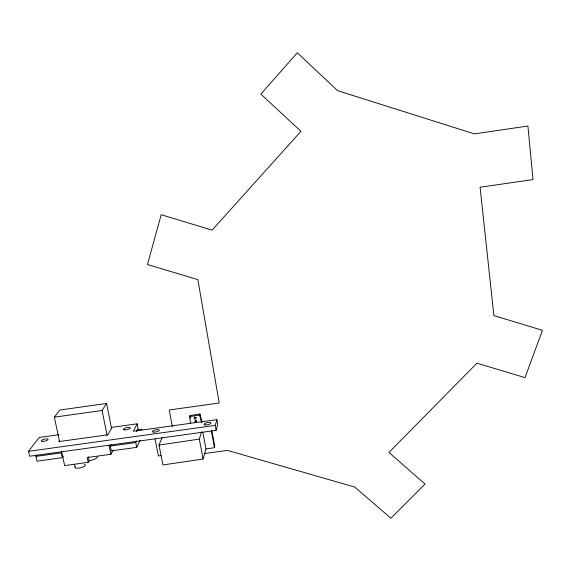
<?xml version="1.0" encoding="UTF-8"?>
<svg xmlns="http://www.w3.org/2000/svg" width="571" height="571" viewBox="0 0 571 571"><rect width="100%" height="100%" fill="white"/><g stroke="black" fill="none" stroke-linecap="round" stroke-linejoin="round"><path stroke-width="0.86" d="M162.057 437.771L158.988 445.073L162.949 464.944L203.083 459.027L205.967 448.949L214.468 447.693L214.789 446.479L211.805 430.47M58.906 434.724L39.206 437.465L28.55 451.318L29.628 456.229L216.138 430.356L217.715 424.524L216.866 419.642L133.336 431.255L137.126 423.832L112.18 427.301L107.84 434.795L58.663 441.633L59.641 440.248M216.138 430.356L215.267 425.388L216.866 419.642M203.083 459.027L199.308 439.106L201.556 431.919M201.534 422.597L199.622 415.081L199.986 413.989L190.036 415.574L189.643 416.666L190.65 423.454M111.195 444.531L110.339 446.072L111.309 450.897L136.705 447.378L140.116 440.248M136.705 447.378L135.77 442.546L136.526 440.976M136.54 431.605L138.046 428.593L137.126 423.832M61.561 451.183L64.616 465.601L88.212 462.339L87.22 457.535L110.874 454.259L113.194 449.962M88.212 462.339L89.133 460.761A6.995 2.17 -13.1 0 0 97.413 456.743M107.084 435.373L102.095 410.492L106.577 403.476L59.855 410.014L54.352 417.165L59.612 441.975M36.987 455.008L35.973 456.386L37.015 461.19L62.31 457.685L63.267 456.243M189.643 416.666L199.622 415.081M158.988 445.073L199.308 439.106M160.972 455.594L158.431 455.965L155.062 439.128M54.352 417.165L102.095 410.492M136.961 429.97L142.258 429.235M28.55 451.318L215.267 425.388M35.973 456.386L61.29 452.874L62.31 457.685M110.339 446.072L135.77 442.546M204.475 453.567L227.422 450.398L354.812 487.092L390.878 518.225L425.052 484.087L388.958 452.446L476.906 363.199L525.013 377.609L542.45 330.324L493.886 315.599L480.09 187.238L533.036 179.587L527.911 126.041L474.358 133.871L337.518 90.632L297.32 52.775L260.811 94.108L300.953 131.309L212.105 230.134L161.186 214.689L147.454 264.53L197.866 279.626L219.221 403.012L169.259 409.985L172.335 426.601M199.986 413.989L202.105 422.319M74.451 464.209L75.115 467.371M88.312 456.779L89.133 460.761M109.097 445.416L110.874 454.259M106.577 403.476L111.573 428.571M202.784 432.054L205.967 448.949M211.313 430.791L214.468 447.693M190.036 415.574L190.414 418.115M84.565 464.394A5.253 1.649 -13.4 0 1 81.089 467.699A5.253 1.649 -13.4 0 1 75.244 466.9M196.188 417.629A0.849 0.799 13.2 0 1 194.647 417.08M196.674 420.941A0.842 0.799 13 0 1 195.296 420.456M205.446 424.931A3.519 1.085 -10.7 0 0 210.906 423.211A3.519 1.085 -10.7 0 0 206.024 422.933A3.519 1.085 -10.7 0 0 205.446 424.931M153.699 432.119A3.54 1.071 -11.7 0 0 159.295 430.384A3.54 1.071 -11.7 0 0 154.584 430.084A3.54 1.071 -11.7 0 0 153.699 432.119M124.592 429.899A3.49 1.021 -12.1 0 0 130.195 428.221A3.49 1.021 -12.1 0 0 125.734 427.907A3.49 1.021 -12.1 0 0 124.592 429.899M42.932 441.376A3.547 0.999 -13.3 0 0 48.1 439.356A3.547 0.999 -13.3 0 0 42.889 439.613A3.547 0.999 -13.3 0 0 42.932 441.376M195.111 421.94A0.849 0.799 12.9 0 0 196.545 421.712A0.849 0.799 12.9 0 0 195.589 420.641A0.849 0.799 12.9 0 0 195.111 421.94M194.468 418.764A0.849 0.799 13.2 0 0 195.91 418.536A0.849 0.799 13.2 0 0 194.954 417.465A0.849 0.799 13.2 0 0 194.468 418.764"/></g></svg>
